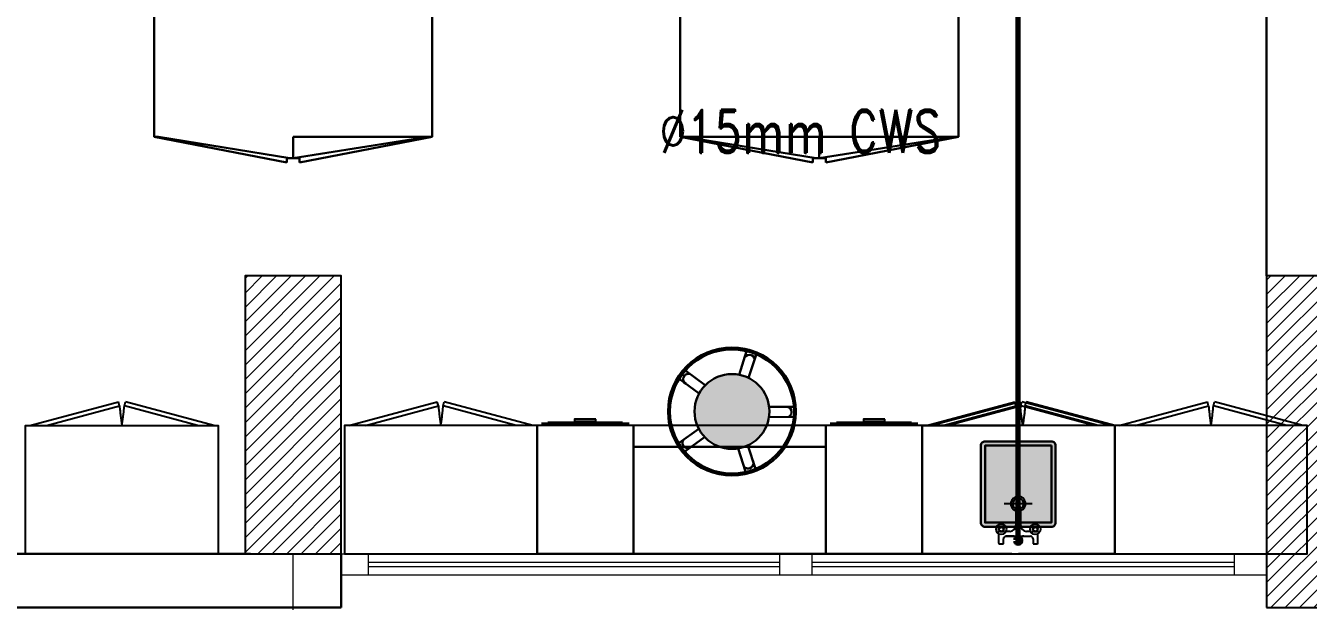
# Model space of a CAD drawing. Extents: x 800 to 995, y 398 to 804.
# Drawn here: x 865.66 to 871.65, y 661.58 to 664.3 of the extents above; entities that cross this region are included whole.
import ezdxf

# ---------------------------------------------------------------- set-up
doc = ezdxf.new("R2010")
doc.units = 0
doc.header["$MEASUREMENT"] = 0
for name, pattern in [('ACAD_ISO02W100', [15, 12, -3]), ('CENTERX2', [4, 2.5, -0.5, 0.5, -0.5]), ('DASHED', [19.05, 12.7, -6.35])]:
    doc.linetypes.add(name, pattern=pattern)
doc.layers.get('0').update_dxf_attribs({"color": 252, "linetype": 'CONTINUOUS', "lineweight": 30})
doc.layers.add('-FUR', color=252, linetype='CONTINUOUS')
doc.layers.add('SAN', color=2, linetype='CONTINUOUS')
for name, color, linetype, lineweight in [('axis', 1, 'CENTERX2', 5), ('Column', 6, 'CONTINUOUS', 25), ('elev', 90, 'CONTINUOUS', 9), ('hatch', 252, 'CONTINUOUS', 9), ('P-C-WATER', 5, 'CONTINUOUS', 70), ('P-TEXT', 1, 'CONTINUOUS', 25), ('Wall', 252, 'CONTINUOUS', 30), ('WINDOW', 252, 'CONTINUOUS', 5)]:
    doc.layers.add(name, color=color, linetype=linetype, lineweight=lineweight)
doc.styles.add('ROMANC', font='romand.shx')
pattern_1 = [(45, (1094.062773, 347.50892), (-0.0336759605, 0.0336759605), [])]

# ---------------------------------------------------------------- blocks, each defined once
blk = doc.blocks.new('YY5Y5')
at = {"layer": 'SAN', "color": 1}
for p, q in [((433.83, 542.04), (433.83, 538.56)), ((435.73, 542.41), (434.2, 542.41)), ((435.73, 540.55), (435.73, 542.41)), ((447.16, 542.41), (447.16, 540.55)), ((448.69, 542.41), (447.16, 542.41)), ((449.07, 538.56), (449.07, 542.04)), ((434.16, 537.56), (433.7, 538.02)), ((434.16, 536.15), (433.7, 535.69)), ((435.58, 537.56), (436.04, 538.02)), ((435.58, 536.15), (436.04, 535.69)), ((436.72, 537.65), (438.25, 537.65)), ((446.18, 539.55), (436.73, 539.55)), ((440.5, 535.4), (440.5, 528.74)), ((442.4, 528.74), (442.4, 535.4)), ((443.04, 539.55), (446.16, 539.55)), ((444.65, 537.65), (446.18, 537.65)), ((447.32, 537.56), (446.86, 538.02)), ((447.32, 536.15), (446.86, 535.69)), ((448.74, 537.56), (449.2, 538.02)), ((448.74, 536.15), (449.2, 535.69)), ((440.87, 528.36), (442.03, 528.36))]:
    blk.add_line(p, q, dxfattribs=at)
at = {"layer": 'SAN', "color": 1, "linetype": 'Continuous'}
blk.add_line((439.23, 539.55), (439.86, 539.55), dxfattribs=at)
at = {"layer": 'SAN', "color": 2, "linetype": 'DASHED'}
for points in [[(441.45, 532.42), (441.45, 521.63)], [(436.06, 527.03), (446.84, 527.03)]]:
    blk.add_lwpolyline(points, dxfattribs=at)
at = {"layer": 'SAN', "color": 1}
for centre, radius in [((434.87, 536.85), 2), ((434.87, 536.85), 1), ((434.87, 536.85), 0.8), ((448.03, 536.85), 2), ((448.03, 536.85), 1), ((448.03, 536.85), 0.8)]:
    blk.add_circle(centre, radius, dxfattribs=at)
for centre, radius, start, end in [((434.2, 542.04), 0.375, 90, 180), ((436.73, 540.55), 1, 180, 270), ((446.16, 540.55), 1, 270, 0), ((448.69, 542.04), 0.375, 0, 90), ((438.25, 535.4), 2.25, 0, 90), ((444.65, 535.4), 2.25, 90, 180), ((441.45, 527.03), 2.86, 109.4319, 70.5681), ((441.45, 527.03), 2.08, 117.2765, 62.7235), ((440.87, 528.74), 0.375, 180, 270), ((442.03, 528.74), 0.375, 270, 360)]:
    blk.add_arc(centre, radius, start, end, dxfattribs=at)
blk = doc.blocks.new('fd')
at = {"layer": '-FUR'}
h = blk.add_hatch(color=254, dxfattribs=at)
h.paths.add_polyline_path([(1322.6636, 576.6994), (1322.3536, 576.6994), (1322.3536, 577.0594), (1322.6636, 577.0594)], flags=16)
edge = h.paths.add_edge_path()
edge.add_line((1322.6636, 576.6794), (1322.3536, 576.6794))
edge.add_arc((1322.3536, 576.6994), 0.02, 180, 270, ccw=False)
edge.add_line((1322.3336, 576.6994), (1322.3336, 577.0594))
edge.add_arc((1322.3536, 577.0594), 0.02, 90, 180, ccw=False)
edge.add_line((1322.3536, 577.0794), (1322.6636, 577.0794))
edge.add_arc((1322.6636, 577.0594), 0.02, 0, 90, ccw=False)
edge.add_line((1322.6836, 577.0594), (1322.6836, 576.6994))
edge.add_arc((1322.6636, 576.6994), 0.02, -90, 0, ccw=False)
blk.add_hatch(color=253, dxfattribs=at).paths.add_polyline_path([(1322.6636, 577.0594), (1322.6636, 576.6994), (1322.3536, 576.6994), (1322.3536, 577.0594)])
h = blk.add_hatch(color=251, dxfattribs=at)
h.paths.add_polyline_path([(1322.6337, 577.0294), (1322.6636, 577.0594), (1322.6636, 576.6994), (1322.6336, 576.7294)])
h.paths.add_polyline_path([(1322.6336, 576.7294), (1322.6636, 576.6994), (1322.3536, 576.6994), (1322.3836, 576.7294)])
h = blk.add_hatch(color=252, dxfattribs=at)
h.paths.add_polyline_path([(1322.3836, 577.0294), (1322.3536, 577.0594), (1322.6636, 577.0594), (1322.6337, 577.0294)])
h.paths.add_polyline_path([(1322.3836, 576.7294), (1322.3536, 576.6994), (1322.3536, 577.0594), (1322.3836, 577.0294)])
for p, q in [((1322.4784, 577.2056), (1322.0597, 577.2056)), ((1322.4784, 577.2056), (1322.9597, 577.2056)), ((1322.0597, 576.6056), (1322.5097, 576.6056)), ((1322.9597, 576.6056), (1322.5097, 576.6056))]:
    blk.add_line(p, q, dxfattribs=at)
at = {"layer": '-FUR', "linetype": 'ACAD_ISO02W100'}
for p, q in [((1322.0597, 577.2056), (1322.5097, 577.2056)), ((1322.9597, 577.2056), (1322.5097, 577.2056)), ((1322.0997, 576.6056), (1322.5133, 576.4948)), ((1322.177, 576.6056), (1322.5185, 576.5141)), ((1322.8824, 576.6056), (1322.541, 576.5141)), ((1322.9597, 576.6056), (1322.5462, 576.4948)), ((1322.5185, 576.5141), (1322.5133, 576.4948)), ((1322.541, 576.5141), (1322.5462, 576.4948))]:
    blk.add_line(p, q, dxfattribs=at)
for centre, start, end in [((1324.045, 576.3727), 171.26112, 174.70691), ((1321.0144, 576.3727), 5.29309, 8.73888)]:
    blk.add_arc(centre, 1.5331, start, end, dxfattribs=at)
for p, q in [((1322.0597, 577.2056), (1322.0597, 576.6056)), ((1322.9597, 577.2056), (1322.9597, 576.6056))]:
    blk.add_line(p, q)
blk.add_lwpolyline([(1322.6636, 576.6794), (1322.3536, 576.6794, -0.414214), (1322.3336, 576.6994), (1322.3336, 577.0594, -0.414214), (1322.3536, 577.0794), (1322.6636, 577.0794, -0.414214), (1322.6836, 577.0594), (1322.6836, 576.6994, -0.414214)], format="xyb", close=True)
blk.add_lwpolyline([(1322.6636, 576.6794), (1322.3536, 576.6794, -0.414214), (1322.3336, 576.6994), (1322.3336, 577.0594, -0.414214), (1322.3536, 577.0794), (1322.6636, 577.0794, -0.414214), (1322.6836, 577.0594), (1322.6836, 576.6994, -0.414214)], format="xyb", close=True)
blk.add_lwpolyline([(1322.6636, 576.6994), (1322.3536, 576.6994), (1322.3536, 577.0594), (1322.6636, 577.0594)], close=True)
at = {"extrusion": (0, 0, -1), "xscale": 0.0121000000000322, "yscale": 0.0121000000000322, "zscale": -0.0121}
blk.add_blockref('YY5Y5', (-1327.8502, 570.5947), dxfattribs=at)
blk = doc.blocks.new('juy')
blk.add_line((1322.9597, 577.2056), (1322.9597, 576.6056))
blk.add_blockref('fd', (0, 0))

msp = doc.modelspace()

# ---------------------------------------------------------------- hatches: boundary and pattern name
h = msp.add_hatch(color=256)
h.set_gradient(color1=(132, 132, 132), name='SPHERICAL')
h.paths.add_polyline_path([(868.9566, 662.3219, -1), (868.9566, 662.6719, -1)])
at = {"layer": 'hatch'}
h = msp.add_hatch(dxfattribs=at)
h.set_pattern_fill('ANSI31', color=252, scale=0.015, style=0)
h.set_pattern_definition(pattern_1)
h.paths.add_polyline_path([(866.6806, 661.831), (867.1306, 661.831), (867.1306, 663.131), (866.6806, 663.131)])
h = msp.add_hatch(dxfattribs=at)
h.set_pattern_fill('ANSI31', color=252, scale=0.015, style=0)
h.set_pattern_definition(pattern_1)
h.paths.add_polyline_path([(871.4556, 661.581), (871.8556, 661.581), (871.8556, 663.131), (871.4556, 663.131)])

# ---------------------------------------------------------------- linework, layer by layer
at = {"layer": '-FUR', "linetype": 'ACAD_ISO02W100'}
for p, q in [((865.6751, 662.431, -0.0488), (866.0887, 662.5418, -0.0488)), ((865.7524, 662.431, -0.0488), (866.0939, 662.5225, -0.0488)), ((866.0939, 662.5225, -0.0488), (866.0887, 662.5418, -0.0488)), ((866.1164, 662.5225, -0.0488), (866.1216, 662.5418, -0.0488)), ((866.4579, 662.431, -0.0488), (866.1164, 662.5225, -0.0488)), ((866.5351, 662.431, -0.0488), (866.1216, 662.5418, -0.0488)), ((867.1656, 662.431, -0.0488), (867.5792, 662.5418, -0.0488)), ((867.2429, 662.431, -0.0488), (867.5843, 662.5225, -0.0488)), ((867.5843, 662.5225, -0.0488), (867.5792, 662.5418, -0.0488)), ((867.6069, 662.5225, -0.0488), (867.612, 662.5418, -0.0488)), ((867.9483, 662.431, -0.0488), (867.6069, 662.5225, -0.0488)), ((868.0256, 662.431, -0.0488), (867.612, 662.5418, -0.0488)), ((869.8656, 662.431, -0.0488), (870.2792, 662.5418, -0.0488)), ((869.9429, 662.431, -0.0488), (870.2843, 662.5225, -0.0488)), ((870.2843, 662.5225, -0.0488), (870.2792, 662.5418, -0.0488)), ((870.3069, 662.5225, -0.0488), (870.312, 662.5418, -0.0488)), ((870.6483, 662.431, -0.0488), (870.3069, 662.5225, -0.0488)), ((870.7256, 662.431, -0.0488), (870.312, 662.5418, -0.0488)), ((870.7656, 662.431, -0.0488), (871.1792, 662.5418, -0.0488)), ((870.8429, 662.431, -0.0488), (871.1843, 662.5225, -0.0488)), ((871.1843, 662.5225, -0.0488), (871.1792, 662.5418, -0.0488)), ((871.2069, 662.5225, -0.0488), (871.212, 662.5418, -0.0488)), ((871.5483, 662.431, -0.0488), (871.2069, 662.5225, -0.0488)), ((871.6256, 662.431, -0.0488), (871.212, 662.5418, -0.0488)), ((869.3956, 662.431, -0.0488), (868.4956, 662.431, -0.0488)), ((866.5551, 661.831, -0.0488), (865.6551, 661.831, -0.0488)), ((867.1456, 661.831, -0.0488), (868.0456, 661.831, -0.0488)), ((868.4956, 661.831, -0.0488), (868.0456, 661.831, -0.0488)), ((869.8456, 661.831, -0.0488), (869.3956, 661.831, -0.0488)), ((869.8456, 661.831, -0.0488), (870.7456, 661.831, -0.0488)), ((870.7456, 661.831, -0.0488), (871.6456, 661.831, -0.0488))]:
    msp.add_line(p, q, dxfattribs=at)
at = {"layer": '-FUR'}
for p, q in [((868.4756, 662.441, -0.0488), (868.0656, 662.441, -0.0488)), ((868.4456, 662.446, -0.0488), (868.0956, 662.446, -0.0488)), ((869.8256, 662.441, -0.0488), (869.4156, 662.441, -0.0488)), ((869.7956, 662.446, -0.0488), (869.4456, 662.446, -0.0488))]:
    msp.add_line(p, q, dxfattribs=at)
at = {"layer": '-FUR', "color": 1, "elevation": -0.0488}
for points in [[(868.3206, 662.461), (868.2206, 662.461), (868.2206, 662.451), (868.3206, 662.451)], [(869.6706, 662.461), (869.5706, 662.461), (869.5706, 662.451), (869.6706, 662.451)]]:
    msp.add_lwpolyline(points, close=True, dxfattribs=at)
at = {"layer": '-FUR', "elevation": -0.0488}
for points in [[(866.5551, 661.831), (865.6551, 661.831), (865.6551, 662.431), (866.5551, 662.431)], [(867.1456, 661.831), (868.0456, 661.831), (868.0456, 662.431), (867.1456, 662.431)], [(868.4956, 662.431), (868.0456, 662.431), (868.0456, 661.831), (868.4956, 661.831)], [(869.8456, 662.431), (869.3956, 662.431), (869.3956, 661.831), (869.8456, 661.831)], [(869.8456, 661.831), (870.7456, 661.831), (870.7456, 662.431), (869.8456, 662.431)], [(870.7456, 661.831), (871.6456, 661.831), (871.6456, 662.431), (870.7456, 662.431)]]:
    msp.add_lwpolyline(points, close=True, dxfattribs=at)
at = {"layer": '-FUR', "linetype": 'ACAD_ISO02W100'}
for centre, start, end in [((867.6204, 662.6639, -0.0488), 185.29309, 188.73888), ((864.5899, 662.6639, -0.0488), 351.26112, 354.70691), ((869.1109, 662.6639, -0.0488), 185.29309, 188.73888), ((866.0803, 662.6639, -0.0488), 351.26112, 354.70691), ((871.8109, 662.6639, -0.0488), 185.29309, 188.73888), ((868.7803, 662.6639, -0.0488), 351.26112, 354.70691), ((872.7109, 662.6639, -0.0488), 185.29309, 188.73888), ((869.6803, 662.6639, -0.0488), 351.26112, 354.70691)]:
    msp.add_arc(centre, 1.5331, start, end, dxfattribs=at)
for p, q in [((866.2556, 663.781, -0.0488), (866.2556, 664.381, -0.0488)), ((867.5556, 664.381, -0.0488), (867.5556, 663.781, -0.0488)), ((868.7147, 663.781, -0.0488), (868.7147, 664.381, -0.0488)), ((870.0147, 664.381, -0.0488), (870.0147, 663.781, -0.0488)), ((866.2556, 663.781, -0.0488), (866.8756, 663.661, -0.0488)), ((866.2556, 663.781, -0.0488), (866.2756, 663.781, -0.0488)), ((866.2756, 663.781, -0.0488), (866.8906, 663.681, -0.0488)), ((867.5556, 663.781, -0.0488), (866.9056, 663.781, -0.0488)), ((866.9056, 663.781, -0.0488), (866.9056, 663.681, -0.0488)), ((867.5356, 663.781, -0.0488), (866.9056, 663.681, -0.0488)), ((867.5556, 663.781, -0.0488), (866.9356, 663.661, -0.0488)), ((867.5556, 663.781, -0.0488), (867.5356, 663.781, -0.0488)), ((870.0147, 663.781, -0.0488), (868.7147, 663.781, -0.0488)), ((868.7147, 663.781, -0.0488), (869.3347, 663.661, -0.0488)), ((868.7147, 663.781, -0.0488), (868.7347, 663.781, -0.0488)), ((868.7347, 663.781, -0.0488), (869.3497, 663.681, -0.0488)), ((870.0147, 663.781, -0.0488), (869.3647, 663.781, -0.0488)), ((869.3647, 663.781, -0.0488), (869.3647, 663.681, -0.0488)), ((869.9947, 663.781, -0.0488), (869.3647, 663.681, -0.0488)), ((870.0147, 663.781, -0.0488), (869.3947, 663.661, -0.0488)), ((870.0147, 663.781, -0.0488), (869.9947, 663.781, -0.0488)), ((866.9056, 663.681, -0.0488), (866.8756, 663.681, -0.0488)), ((866.8756, 663.681, -0.0488), (866.8756, 663.661, -0.0488)), ((866.9056, 663.681, -0.0488), (866.9356, 663.681, -0.0488)), ((866.9356, 663.681, -0.0488), (866.9356, 663.661, -0.0488)), ((869.3647, 663.681, -0.0488), (869.3347, 663.681, -0.0488)), ((869.3347, 663.681, -0.0488), (869.3347, 663.661, -0.0488)), ((869.3647, 663.681, -0.0488), (869.3947, 663.681, -0.0488)), ((869.3947, 663.681, -0.0488), (869.3947, 663.661, -0.0488)), ((868.9896, 662.6688, -0.0488), (869.0248, 662.7787, -0.0488)), ((869.0345, 662.6536, -0.0488), (869.0699, 662.7612, -0.0488)), ((869.0374, 662.7851, -0.0488), (869.0636, 662.7765, -0.0488)), ((868.7075, 662.6628, -0.0488), (868.7238, 662.685, -0.0488)), ((868.8317, 662.6194, -0.0488), (868.7402, 662.6864, -0.0488)), ((868.8034, 662.5814, -0.0488), (868.7097, 662.6488, -0.0488)), ((869.1303, 662.5186, -0.0488), (869.2457, 662.5191, -0.0488)), ((869.2556, 662.5091, -0.0488), (869.2555, 662.4816, -0.0488)), ((869.1297, 662.4712, -0.0488), (869.243, 662.4708, -0.0488)), ((868.4956, 661.831, -0.0488), (868.4956, 662.431, -0.0488)), ((868.4956, 662.431, -0.0488), (868.4956, 662.331, -0.0488)), ((868.8015, 662.4159, -0.0488), (868.7096, 662.3497, -0.0488)), ((869.3956, 662.431, -0.0488), (869.3956, 661.831, -0.0488)), ((868.4956, 662.331, -0.0488), (869.3956, 662.331, -0.0488)), ((868.7218, 662.3113, -0.0488), (868.7057, 662.3336, -0.0488)), ((868.8289, 662.3773, -0.0488), (868.7358, 662.309, -0.0488)), ((868.9857, 662.3243, -0.0488), (869.0203, 662.2164, -0.0488)), ((869.0309, 662.3385, -0.0488), (869.0671, 662.2288, -0.0488)), ((869.0606, 662.2162, -0.0488), (869.0344, 662.2078, -0.0488)), ((869.3956, 661.831, -0.0488), (868.4956, 661.831, -0.0488))]:
    msp.add_line(p, q)
for radius in [0.299, 0.29, 0.175]:
    msp.add_circle((868.9566, 662.4969, -0.0488), radius)
for centre, radius, start, end in [((869.0378, 662.7372, -0.0488), 0.025, 4.93495, 173.17517), ((869.0343, 662.7756, -0.0488), 0.01, 71.79115, 161.79115), ((869.0573, 662.7649, -0.0488), 0.0131, 343.65402, 61.72038), ((868.7328, 662.6755, -0.0488), 0.0131, 55.65402, 133.72038), ((868.7156, 662.6569, -0.0488), 0.01, 143.79115, 233.79115), ((868.7532, 662.6484, -0.0488), 0.025, 76.93495, 245.17517), ((869.2102, 662.4939, -0.0488), 0.025, 292.93495, 101.17517), ((869.2456, 662.5091, -0.0488), 0.01, 359.79115, 89.79115), ((869.2426, 662.4839, -0.0488), 0.0131, 271.65402, 349.72038), ((868.7176, 662.3393, -0.0488), 0.0131, 127.65402, 205.72038), ((868.7497, 662.3503, -0.0488), 0.025, 148.93495, 317.17517), ((868.7299, 662.3171, -0.0488), 0.01, 215.79115, 305.79115), ((869.0321, 662.2548, -0.0488), 0.025, 220.93495, 29.17517), ((869.0326, 662.2208, -0.0488), 0.0131, 199.65402, 277.72038), ((869.0575, 662.2258, -0.0488), 0.01, 287.79115, 17.79115)]:
    msp.add_arc(centre, radius, start, end)
at = {"layer": 'axis', "color": 0, "ltscale": 0.3}
msp.add_line((866.9056, 659.1698), (866.9056, 661.831), dxfattribs=at)
at = {"layer": 'Column', "color": 252}
for points in [[(866.6806, 661.831), (867.1306, 661.831), (867.1306, 663.131), (866.6806, 663.131)], [(871.4556, 661.581), (871.8556, 661.581), (871.8556, 663.131), (871.4556, 663.131)]]:
    msp.add_lwpolyline(points, close=True, dxfattribs=at)
at = {"layer": 'elev', "color": 252, "linetype": 'Continuous'}
for p, q in [((867.1306, 661.831), (867.2556, 661.831)), ((867.1306, 661.731), (867.1306, 661.831)), ((867.2556, 661.831), (867.2556, 661.731)), ((869.1806, 661.831), (869.3306, 661.831)), ((869.1806, 661.731), (869.1806, 661.831)), ((869.3306, 661.831), (869.3306, 661.731)), ((871.3056, 661.831), (871.4556, 661.831)), ((871.3056, 661.731), (871.3056, 661.831)), ((871.4556, 661.831), (871.4556, 661.731)), ((867.2556, 661.731), (867.1306, 661.731)), ((869.3306, 661.731), (869.1806, 661.731)), ((871.4556, 661.731), (871.3056, 661.731))]:
    msp.add_line(p, q, dxfattribs=at)
at = {"layer": 'P-C-WATER', "linetype": 'Continuous'}
msp.add_line((870.2945, 661.9062, -0.1), (870.2945, 666.8743, -0.1), dxfattribs=at)
at = {"layer": 'P-C-WATER', "linetype": 'ByBlock'}
for start, end in [(0, 180), (180, 0)]:
    msp.add_arc((870.2945, 661.8937), 0.0125, start, end, dxfattribs=at)
at = {"layer": 'Wall', "color": 252, "linetype": 'Continuous'}
for p, q in [((871.4556, 670.031), (871.4556, 663.131)), ((866.7056, 661.831), (862.1056, 661.831)), ((867.1306, 661.831), (867.1306, 661.581)), ((867.1306, 661.581), (861.8056, 661.581))]:
    msp.add_line(p, q, dxfattribs=at)
at = {"layer": 'WINDOW', "color": 252, "linetype": 'Continuous'}
for p, q in [((869.1806, 661.831), (867.2556, 661.831)), ((869.1806, 661.791), (867.2556, 661.791)), ((871.3056, 661.831), (869.3306, 661.831)), ((871.3056, 661.791), (869.3306, 661.791)), ((869.1806, 661.771), (867.2556, 661.771)), ((869.1806, 661.731), (867.2556, 661.731)), ((871.3056, 661.771), (869.3306, 661.771)), ((871.3056, 661.731), (869.3306, 661.731))]:
    msp.add_line(p, q, dxfattribs=at)

# ---------------------------------------------------------------- block references
at = {"xscale": -1, "rotation": 180}
msp.add_blockref('juy', (-452.2141, 1239.0366, -0.0488), dxfattribs=at)

# ---------------------------------------------------------------- texts
at = {"layer": 'P-TEXT', "color": 41, "style": 'ROMANC', "width": 0.75}
msp.add_text('%%C15mm CWS', height=0.2, dxfattribs=at).set_placement((868.6171, 663.7068, -0.1))

doc.saveas('drawing.dxf')
